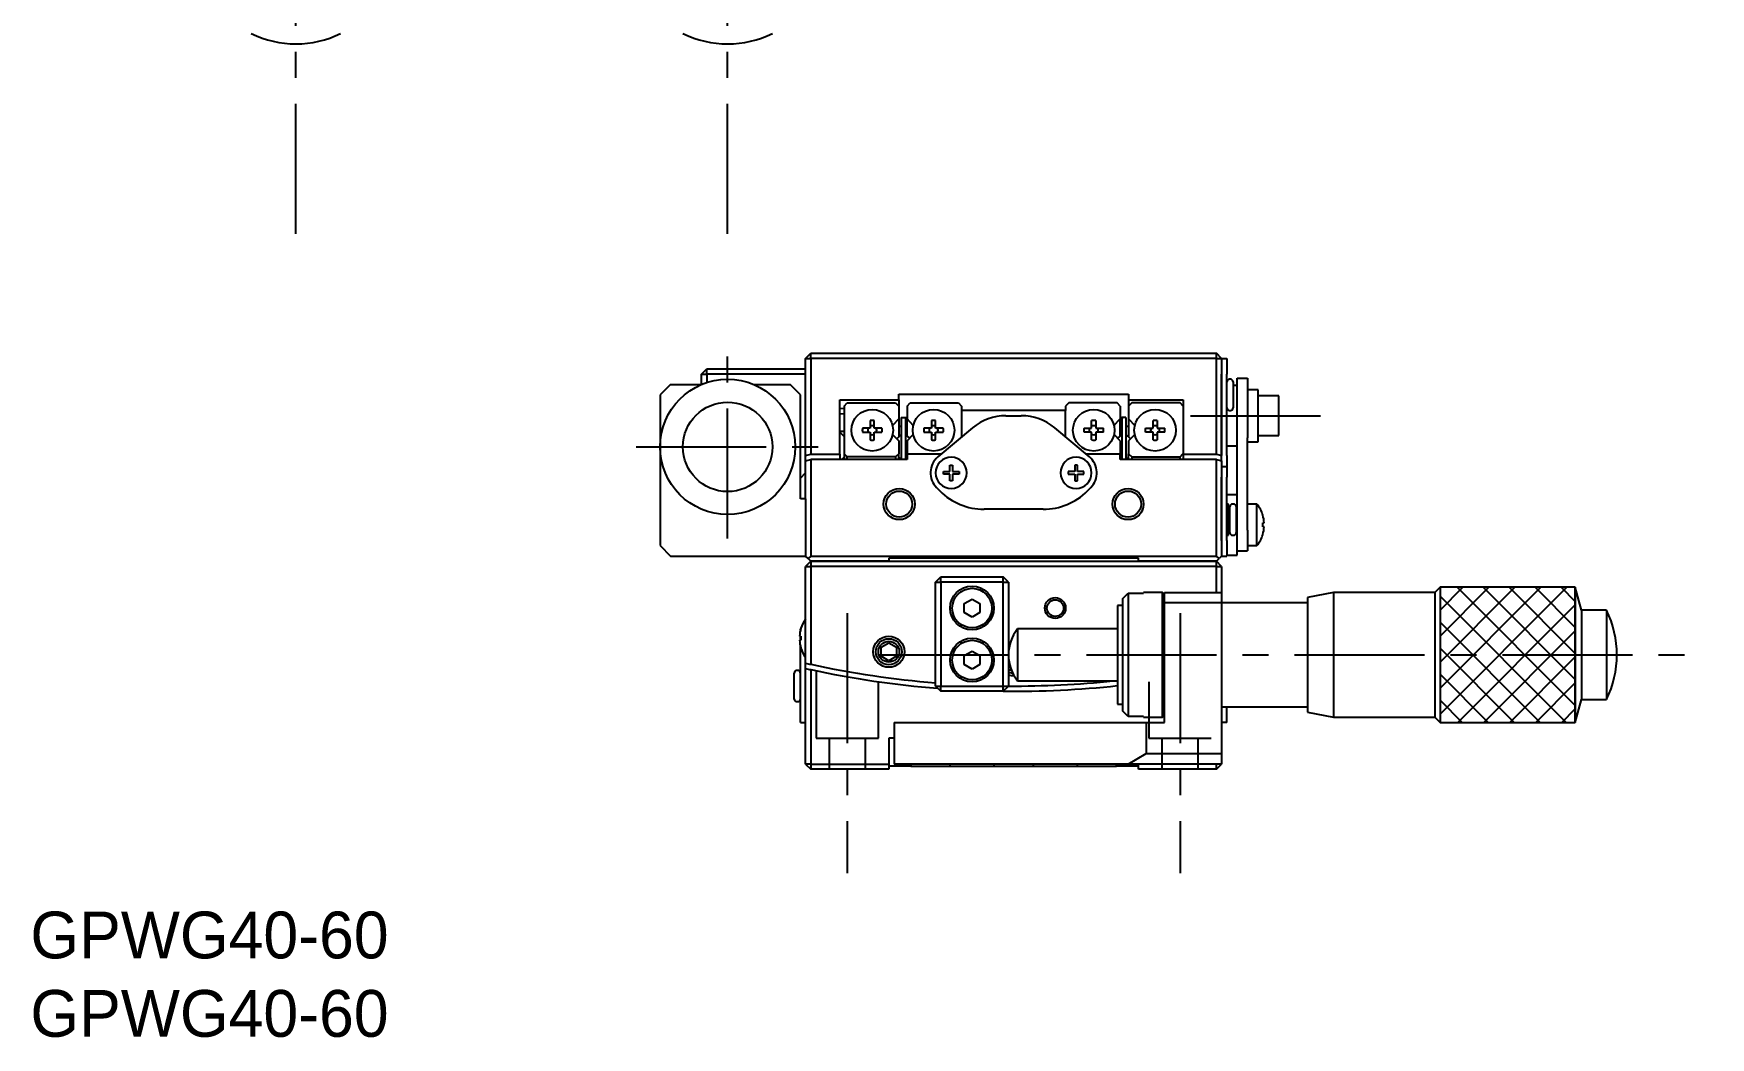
# Model space of a CAD drawing. Extents: x 56 to 398, y -1 to 244.
# Drawn here: x 61.4 to 222.7, y -1.3 to 95.3 of the extents above; entities that cross this region are included whole.
import ezdxf

# ---------------------------------------------------------------- set-up
doc = ezdxf.new("R2010")
doc.units = 0
doc.header["$LTSCALE"] = 10
doc.linetypes.add('CENTER', pattern=[2, 1.25, -0.25, 0.25, -0.25])
doc.linetypes.add('DASHED', pattern=[3.5, 2, -1.5])
doc.layers.get('0').update_dxf_attribs({"linetype": 'CONTINUOUS'})
doc.layers.add('CENTER', color=1, linetype='CENTER')
doc.styles.get("Standard").update_dxf_attribs({"font": 'FGP教科書体NT-M'})

msp = doc.modelspace()

# ---------------------------------------------------------------- linework, layer by layer
at = {"color": 7, "linetype": 'CONTINUOUS'}
for p, q in [((135.666306, 64.018323), (136.166306, 64.518323)), ((136.166306, 64.018323), (136.166306, 64.518323)), ((136.166306, 64.518323), (175.166306, 64.518323)), ((175.166306, 64.018323), (175.166306, 64.518323)), ((175.666306, 64.018323), (175.166306, 64.518323)), ((125.666306, 62.518323), (126.166306, 63.018323)), ((126.166306, 62.518323), (126.166306, 63.018323)), ((126.166306, 63.018323), (135.666306, 63.018323)), ((135.666306, 64.018323), (136.166306, 64.018323)), ((135.666306, 54.689962), (135.666306, 64.018323)), ((175.166306, 64.018323), (136.166306, 64.018323)), ((136.166306, 64.018323), (136.166306, 54.831523)), ((175.166306, 64.018323), (175.666306, 64.018323)), ((175.166306, 54.831523), (175.166306, 64.018323)), ((175.666306, 64.018323), (176.166306, 64.018323)), ((175.666306, 64.018323), (175.666306, 62.518323)), ((176.166306, 64.018323), (176.166306, 62.518323)), ((122.666306, 61.518323), (121.666306, 60.518323)), ((122.666306, 61.518323), (125.666309, 61.518323)), ((125.666306, 62.518323), (126.166306, 62.518323)), ((125.666306, 61.518323), (125.666306, 62.518323)), ((135.666306, 62.518323), (126.166306, 62.518323)), ((126.166306, 62.518323), (126.166306, 61.70298)), ((130.666304, 61.518323), (134.166306, 61.518323)), ((135.166306, 60.518323), (134.166306, 61.518323)), ((175.666306, 54.689962), (175.666306, 62.518323)), ((175.666306, 62.518323), (175.666306, 54.689962)), ((176.166306, 54.676984), (176.166306, 62.518323)), ((176.516306, 62.018323), (176.416306, 62.018323)), ((176.766306, 61.768323), (176.766306, 59.268323)), ((177.166306, 61.418323), (176.766306, 61.418323)), ((177.166306, 62.118323), (178.166306, 62.118323)), ((177.166306, 61.118323), (177.166306, 62.118323)), ((178.166306, 62.118323), (178.166306, 61.118323)), ((121.666306, 60.518323), (121.666306, 55.518323)), ((135.166306, 50.518323), (135.166306, 60.518323)), ((138.966306, 60.049338), (144.616306, 60.049338)), ((138.966306, 54.831523), (138.966306, 60.049338)), ((139.366306, 59.434991), (139.666306, 59.747573)), ((139.666306, 59.747573), (144.316306, 59.747573)), ((144.316306, 59.747573), (144.616306, 59.434991)), ((144.616306, 60.573033), (166.716306, 60.573033)), ((144.616306, 60.049338), (144.616306, 60.573033)), ((144.616306, 60.049338), (144.616306, 59.434991)), ((145.416306, 59.434991), (145.716306, 59.747573)), ((145.716306, 59.747573), (150.366306, 59.747573)), ((150.366306, 59.747573), (150.666306, 59.434991)), ((160.966306, 59.747573), (160.666306, 59.434991)), ((165.616306, 59.747573), (160.966306, 59.747573)), ((165.916306, 59.434991), (165.616306, 59.747573)), ((166.716306, 60.573033), (166.716306, 60.049338)), ((166.716306, 60.049338), (171.966306, 60.049338)), ((166.716306, 60.049338), (166.716306, 59.434991)), ((167.016306, 59.747573), (166.716306, 59.434991)), ((171.666306, 59.747573), (167.016306, 59.747573)), ((171.966306, 59.434991), (171.666306, 59.747573)), ((171.966306, 60.049338), (171.966306, 54.831523)), ((177.166306, 57.388323), (177.166306, 61.118323)), ((178.166306, 61.118323), (178.166306, 57.388323)), ((179.166306, 61.018323), (178.166306, 61.018323)), ((179.166306, 58.518323), (179.166306, 61.018323)), ((181.166306, 60.418323), (179.166306, 60.418323)), ((181.166306, 58.518323), (181.166306, 60.418323)), ((138.966306, 59.20341), (139.366241, 59.250052)), ((139.366273, 58.657802), (138.966306, 58.697982)), ((139.366306, 59.434991), (139.366306, 54.863172)), ((141.866306, 58.047031), (141.866306, 57.318323)), ((142.266306, 57.318323), (142.266306, 58.047031)), ((144.616306, 58.200612), (144.013171, 57.573435)), ((144.616306, 59.434991), (144.616306, 58.200612)), ((144.616306, 58.200612), (144.616306, 56.465624)), ((144.866306, 58.352528), (145.266306, 58.352528)), ((144.866306, 58.352528), (144.866306, 54.311485)), ((145.075935, 58.352538), (145.416293, 58.387967)), ((145.416251, 58.158539), (145.266216, 58.167924)), ((145.266306, 58.352528), (145.266306, 54.311485)), ((145.416306, 59.434991), (145.416306, 58.200612)), ((146.019441, 57.573435), (145.416306, 58.200612)), ((145.416306, 56.582876), (145.416306, 58.200612)), ((147.766306, 58.047031), (147.766306, 57.318323)), ((148.166306, 57.318323), (148.166306, 58.047031)), ((150.666306, 59.434991), (150.666306, 59.018323)), ((160.666306, 59.018323), (150.666306, 59.018323)), ((150.666306, 59.018323), (150.666306, 56.468237)), ((154.929355, 58.518323), (156.403258, 58.518323)), ((160.666306, 59.434991), (160.666306, 59.018323)), ((160.666306, 56.468237), (160.666306, 59.018323)), ((163.166306, 57.318323), (163.166306, 58.047031)), ((163.566306, 58.047031), (163.566306, 57.318323)), ((165.313171, 57.573435), (165.916306, 58.200612)), ((165.916306, 59.434991), (165.916306, 58.200612)), ((165.916306, 56.582832), (165.916306, 58.200612)), ((165.916328, 58.387967), (166.256632, 58.352546)), ((166.066394, 58.167923), (165.916366, 58.158539)), ((166.466306, 58.352528), (166.066306, 58.352528)), ((166.066306, 58.352528), (166.066306, 54.311485)), ((166.466306, 58.352528), (166.466306, 54.311485)), ((166.716306, 59.434991), (166.716306, 58.200612)), ((166.716306, 58.200612), (167.319441, 57.573435)), ((166.716306, 58.200612), (166.716306, 56.465624)), ((169.066306, 57.318323), (169.066306, 58.047031)), ((169.466306, 58.047031), (169.466306, 57.318323)), ((176.416306, 59.018323), (176.516306, 59.018323)), ((179.166306, 56.018323), (179.166306, 58.518323)), ((181.166306, 56.618323), (181.166306, 58.518323)), ((138.966306, 57.018323), (139.366306, 57.018323)), ((139.116306, 56.768323), (138.966306, 56.918323)), ((139.366306, 56.518323), (139.116306, 56.768323)), ((141.866306, 57.318323), (141.137598, 57.318323)), ((141.137598, 56.918323), (141.866306, 56.918323)), ((141.866306, 56.918323), (141.866306, 56.189614)), ((142.995015, 57.318323), (142.266306, 57.318323)), ((142.266306, 56.189614), (142.266306, 56.918323)), ((142.266306, 56.918323), (142.995015, 56.918323)), ((144.023673, 56.708302), (144.616306, 56.093046)), ((144.866306, 56.711808), (144.432121, 56.28425)), ((144.616306, 57.518323), (144.866306, 57.518323)), ((145.68003, 56.366879), (145.266206, 56.717565)), ((145.266306, 57.518323), (145.416306, 57.518323)), ((145.416306, 56.093046), (146.00894, 56.708302)), ((147.766306, 57.318323), (147.037598, 57.318323)), ((147.037598, 56.918323), (147.766306, 56.918323)), ((147.766306, 56.918323), (147.766306, 56.189614)), ((148.895015, 57.318323), (148.166306, 57.318323)), ((148.166306, 56.189614), (148.166306, 56.918323)), ((148.166306, 56.918323), (148.895015, 56.918323)), ((151.715417, 57.348545), (148.380731, 54.550411)), ((162.951882, 54.550411), (159.617196, 57.348545)), ((162.437598, 57.318323), (163.166306, 57.318323)), ((163.166306, 56.918323), (162.437598, 56.918323)), ((163.166306, 56.189614), (163.166306, 56.918323)), ((163.566306, 57.318323), (164.295015, 57.318323)), ((163.566306, 56.918323), (163.566306, 56.189614)), ((164.295015, 56.918323), (163.566306, 56.918323)), ((165.916306, 56.093046), (165.323673, 56.708302)), ((166.066314, 56.717502), (165.652592, 56.366888)), ((165.916306, 57.518323), (166.066306, 57.518323)), ((166.466306, 57.518323), (166.716306, 57.518323)), ((166.900491, 56.28425), (166.466306, 56.711808)), ((167.30894, 56.708302), (166.716306, 56.093046)), ((168.337598, 57.318323), (169.066306, 57.318323)), ((169.066306, 56.918323), (168.337598, 56.918323)), ((169.066306, 56.189614), (169.066306, 56.918323)), ((169.466306, 57.318323), (170.195015, 57.318323)), ((169.466306, 56.918323), (169.466306, 56.189614)), ((170.195015, 56.918323), (169.466306, 56.918323)), ((177.166306, 56.388323), (177.166306, 57.388323)), ((178.166306, 57.388323), (178.166306, 56.388323)), ((179.166306, 56.618323), (181.166306, 56.618323)), ((121.666306, 55.518323), (121.666306, 46.018323)), ((136.166306, 54.831523), (138.966306, 54.831523)), ((138.966306, 54.831523), (138.966306, 54.311485)), ((139.666306, 54.552259), (139.366306, 54.863172)), ((139.366306, 54.863172), (139.366306, 54.311485)), ((144.616306, 54.863172), (144.316306, 54.552259)), ((144.616306, 56.093046), (144.616306, 54.863172)), ((144.616306, 54.311485), (144.616306, 54.863172)), ((145.416306, 56.093046), (145.416306, 54.863172)), ((145.416306, 54.863172), (145.416306, 54.831523)), ((145.446842, 54.831521), (145.416306, 54.863172)), ((145.416306, 54.831523), (145.416306, 54.311485)), ((148.715747, 54.831523), (145.416306, 54.831523)), ((165.916306, 54.831523), (162.616866, 54.831523)), ((165.885771, 54.831521), (165.916306, 54.863172)), ((165.916306, 56.093046), (165.916306, 54.863172)), ((165.916306, 54.863172), (165.916306, 54.831523)), ((165.916306, 54.311485), (165.916306, 54.831523)), ((166.716306, 56.093046), (166.716306, 54.863172)), ((166.716306, 54.863172), (167.016306, 54.552259)), ((166.716306, 54.311485), (166.716306, 54.863172)), ((171.666306, 54.552259), (171.940399, 54.836318)), ((171.940399, 54.836318), (171.966306, 54.863172)), ((171.966306, 54.831523), (175.166306, 54.831523)), ((171.966306, 54.831523), (171.966306, 54.311485)), ((176.166306, 55.618323), (177.166306, 55.618323)), ((177.166306, 49.488016), (177.166306, 56.388323)), ((178.166306, 47.518323), (178.166306, 56.388323)), ((178.166306, 56.018323), (179.166306, 56.018323)), ((135.666306, 54.17097), (135.666306, 54.689962)), ((135.666306, 50.518323), (135.666306, 54.17097)), ((136.166306, 54.311485), (136.166306, 45.018323)), ((145.416306, 54.311485), (136.166306, 54.311485)), ((139.159469, 54.311485), (139.366306, 54.518323)), ((144.316306, 54.552259), (139.666306, 54.552259)), ((139.666306, 54.311485), (139.666306, 54.552259)), ((144.316306, 54.552259), (144.316306, 54.311485)), ((144.616351, 54.496739), (144.845447, 54.311316)), ((145.279209, 54.311485), (145.416306, 54.44649)), ((149.541306, 53.768323), (149.791306, 53.768323)), ((149.541306, 53.143323), (149.541306, 53.768323)), ((149.791306, 53.768323), (149.791306, 53.143323)), ((161.791306, 53.768323), (161.541306, 53.768323)), ((161.541306, 53.768323), (161.541306, 53.143323)), ((161.791306, 53.143323), (161.791306, 53.768323)), ((165.916306, 54.44649), (166.053404, 54.311485)), ((175.166306, 54.311485), (165.916306, 54.311485)), ((166.487281, 54.311398), (166.7163, 54.496774)), ((167.016306, 54.552259), (171.666306, 54.552259)), ((167.016306, 54.552259), (167.016306, 54.311485)), ((171.666306, 54.311485), (171.666306, 54.552259)), ((175.166306, 45.018323), (175.166306, 54.311485)), ((175.666306, 54.676984), (175.666306, 54.689962)), ((175.666306, 54.17097), (175.666306, 54.676984)), ((175.666306, 54.17097), (175.666306, 52.609961)), ((176.166306, 53.609961), (175.666306, 53.609961)), ((176.166306, 54.676984), (176.166306, 53.710322)), ((176.166306, 53.710322), (176.166306, 53.609961)), ((176.166306, 53.609961), (176.166306, 52.609961)), ((135.166306, 52.518323), (135.666306, 53.018323)), ((148.252093, 51.604109), (148.58052, 51.275682)), ((148.916306, 53.143323), (149.541306, 53.143323)), ((148.916306, 52.893323), (148.916306, 53.143323)), ((149.541306, 52.893323), (148.916306, 52.893323)), ((149.541306, 52.268323), (149.541306, 52.893323)), ((149.791306, 52.268323), (149.541306, 52.268323)), ((149.791306, 53.143323), (150.416306, 53.143323)), ((150.416306, 52.893323), (149.791306, 52.893323)), ((149.791306, 52.893323), (149.791306, 52.268323)), ((150.416306, 53.143323), (150.416306, 52.893323)), ((161.541306, 53.143323), (160.916306, 53.143323)), ((160.916306, 53.143323), (160.916306, 52.893323)), ((160.916306, 52.893323), (161.541306, 52.893323)), ((161.541306, 52.893323), (161.541306, 52.268323)), ((161.541306, 52.268323), (161.791306, 52.268323)), ((162.416306, 53.143323), (161.791306, 53.143323)), ((161.791306, 52.268323), (161.791306, 52.893323)), ((161.791306, 52.893323), (162.416306, 52.893323)), ((162.416306, 52.893323), (162.416306, 53.143323)), ((162.752093, 51.275682), (163.08052, 51.604109)), ((175.666306, 46.518323), (175.666306, 52.609961)), ((175.666306, 52.609961), (175.666306, 46.518323)), ((176.166306, 46.518323), (176.166306, 52.609961)), ((135.666306, 50.518323), (135.166306, 50.518323)), ((135.666306, 50.518323), (135.666306, 45.018323)), ((177.166306, 50.918323), (176.166306, 50.918323)), ((176.316306, 50.018323), (176.166306, 50.018323)), ((176.316306, 48.518323), (176.316306, 50.018323)), ((176.816306, 50.018323), (176.716306, 50.018323)), ((179.064306, 50.018323), (178.166306, 50.018323)), ((179.064306, 46.018323), (179.064306, 50.018323)), ((158.509452, 49.518323), (152.823161, 49.518323)), ((176.466306, 49.518323), (176.316306, 49.518323)), ((176.316306, 47.018323), (176.316306, 48.518323)), ((176.466306, 47.268323), (176.466306, 49.768323)), ((177.066306, 49.768323), (177.066306, 47.268323)), ((177.166306, 48.018323), (177.166306, 49.488016)), ((179.622039, 48.947031), (179.622039, 48.968323)), ((176.166306, 47.018323), (176.316306, 47.018323)), ((176.316306, 47.518323), (176.466306, 47.518323)), ((176.716306, 47.018323), (176.816306, 47.018323)), ((177.166306, 45.118323), (177.166306, 48.018323)), ((178.166306, 47.518323), (178.166306, 45.518323)), ((179.622039, 48.218323), (179.753782, 48.218323)), ((179.622039, 47.818323), (179.622039, 48.218323)), ((179.753782, 47.818323), (179.622039, 47.818323)), ((179.622039, 47.068323), (179.622039, 47.089614)), ((121.666306, 46.018323), (122.666306, 45.018323)), ((175.666306, 46.518323), (175.666306, 45.018323)), ((176.166306, 46.518323), (176.166306, 45.018323)), ((177.166306, 45.518323), (178.166306, 45.518323)), ((178.166306, 46.018323), (179.064306, 46.018323)), ((122.666306, 45.018323), (135.666306, 45.018323)), ((135.916306, 44.768323), (135.666306, 45.018323)), ((136.166306, 44.518323), (135.666306, 44.018323)), ((135.666306, 44.018323), (136.166306, 44.018323)), ((135.666306, 34.718545), (135.666306, 44.018323)), ((136.166306, 45.018323), (135.916306, 44.768323)), ((136.166306, 44.518323), (135.916306, 44.768323)), ((136.166306, 45.018323), (175.166306, 45.018323)), ((143.666306, 44.518323), (136.166306, 44.518323)), ((136.166306, 44.518323), (136.166306, 44.018323)), ((136.166306, 44.518323), (175.166306, 44.518323)), ((136.166306, 44.018323), (136.166306, 34.608646)), ((175.166306, 44.018323), (136.166306, 44.018323)), ((167.666306, 44.818323), (143.666306, 44.818323)), ((143.666306, 44.818323), (143.666306, 44.518323)), ((167.666306, 44.518323), (167.666306, 44.818323)), ((175.166306, 44.518323), (167.666306, 44.518323)), ((175.416306, 44.768323), (175.166306, 45.018323)), ((175.166306, 44.518323), (175.416306, 44.768323)), ((175.166306, 44.018323), (175.166306, 44.518323)), ((175.666306, 44.018323), (175.166306, 44.518323)), ((175.166306, 44.018323), (175.666306, 44.018323)), ((175.166306, 41.518323), (175.166306, 44.018323)), ((175.666306, 45.018323), (175.416306, 44.768323)), ((175.666306, 45.018323), (176.166306, 45.018323)), ((175.666306, 44.018323), (175.666306, 41.518323)), ((176.166306, 45.118323), (177.166306, 45.118323)), ((148.166306, 42.518323), (148.666306, 43.018323)), ((148.166306, 32.518323), (148.166306, 42.518323)), ((148.166306, 42.518323), (148.666306, 42.518323)), ((148.666306, 42.518323), (148.666306, 43.018323)), ((148.666306, 43.018323), (154.666306, 43.018323)), ((154.666306, 42.518323), (148.666306, 42.518323)), ((148.666306, 42.518323), (148.666306, 32.518323)), ((154.666306, 42.518323), (154.666306, 43.018323)), ((155.166306, 42.518323), (154.666306, 43.018323)), ((154.666306, 42.518323), (155.166306, 42.518323)), ((154.666306, 32.518323), (154.666306, 42.518323)), ((155.166306, 42.518323), (155.166306, 32.518323)), ((196.666312, 42.018322), (196.16631, 41.518319)), ((196.666312, 42.018322), (196.666312, 29.018324)), ((209.666313, 42.018322), (196.666312, 42.018322)), ((209.666313, 42.018322), (196.666312, 42.018322)), ((196.666312, 42.018322), (196.666312, 29.018324)), ((209.666313, 42.018322), (209.666313, 29.018324)), ((210.255801, 39.818323), (209.666313, 42.018322)), ((209.666313, 29.018324), (209.666313, 42.018322)), ((150.916306, 40.451335), (151.666306, 40.884348)), ((150.916306, 39.58531), (150.916306, 40.451335)), ((151.666306, 40.884348), (152.416306, 40.451335)), ((152.416306, 40.451335), (152.416306, 39.58531)), ((166.166306, 40.926649), (166.666306, 41.434402)), ((166.166306, 30.109996), (166.166306, 40.926649)), ((166.666306, 41.434402), (166.666306, 29.602243)), ((166.666306, 41.434402), (168.166306, 41.434402)), ((168.166306, 41.434402), (168.166306, 41.518323)), ((169.966306, 41.518323), (168.166306, 41.518323)), ((169.966306, 29.518323), (169.966306, 41.518323)), ((170.166306, 41.318323), (169.966306, 41.518323)), ((170.166306, 41.518323), (175.666306, 41.518323)), ((170.166306, 40.518323), (170.166306, 41.518323)), ((170.166306, 29.018323), (170.166306, 40.518323)), ((175.666306, 40.518323), (170.166306, 40.518323)), ((175.666306, 41.518323), (175.666306, 40.518323)), ((175.666306, 40.518323), (175.666306, 26.018323)), ((183.916306, 40.518323), (175.666306, 40.518323)), ((186.416305, 41.518319), (183.916306, 41.01832)), ((183.916306, 41.01832), (183.916306, 30.018326)), ((186.416305, 41.518319), (186.416305, 29.518327)), ((196.16631, 41.518319), (186.416305, 41.518319)), ((196.16631, 41.518319), (196.16631, 29.518327)), ((151.666306, 39.152297), (150.916306, 39.58531)), ((152.416306, 39.58531), (151.666306, 39.152297)), ((165.666306, 40.268323), (165.666306, 30.768323)), ((166.166306, 40.268323), (165.666306, 40.268323)), ((210.255801, 39.818323), (210.255801, 31.218323)), ((212.666312, 39.818323), (210.255801, 39.818323)), ((212.666312, 39.818323), (212.666312, 31.218323)), ((135.078831, 37.318323), (135.210574, 37.318323)), ((135.166306, 37.886437), (135.166306, 38.018323)), ((135.166306, 38.018323), (135.201996, 38.018323)), ((135.166306, 36.918323), (135.166306, 37.318323)), ((135.210574, 38.068323), (135.210574, 38.047031)), ((135.210574, 37.318323), (135.210574, 36.918323)), ((156.043815, 38.018319), (156.043815, 33.018327)), ((165.666306, 38.018319), (156.043815, 38.018319)), ((135.210574, 36.918323), (135.078831, 36.918323)), ((135.166306, 34.050411), (135.166306, 36.350208)), ((135.210574, 36.189614), (135.210574, 36.168323)), ((142.916306, 36.251335), (143.666306, 36.684348)), ((142.916306, 35.38531), (142.916306, 36.251335)), ((143.666306, 36.684348), (144.416306, 36.251335)), ((144.416306, 36.251335), (144.416306, 35.38531)), ((150.916306, 35.451335), (151.666306, 35.884348)), ((151.666306, 35.884348), (152.416306, 35.451335)), ((155.166306, 35.595673), (155.167071, 35.596114)), ((134.916306, 34.018323), (134.816306, 34.018323)), ((135.166306, 31.104109), (135.166306, 34.050411)), ((135.666306, 34.206363), (135.666306, 34.718545)), ((135.666306, 25.018323), (135.666306, 34.206363)), ((136.166306, 34.097086), (136.166306, 25.018323)), ((143.666306, 34.952297), (142.916306, 35.38531)), ((144.416306, 35.38531), (143.666306, 34.952297)), ((150.916306, 34.58531), (150.916306, 35.451335)), ((151.666306, 34.152297), (150.916306, 34.58531)), ((152.416306, 34.58531), (151.666306, 34.152297)), ((152.416306, 35.451335), (152.416306, 34.58531)), ((155.344374, 34.338165), (155.166306, 34.440972)), ((134.566306, 31.268323), (134.566306, 33.768323)), ((148.166306, 32.518323), (148.666306, 32.518323)), ((148.166306, 32.518323), (148.666306, 32.018323)), ((148.666306, 32.018323), (148.666306, 32.518323)), ((148.666306, 32.518323), (154.666306, 32.518323)), ((154.666306, 32.018323), (154.666306, 32.518323)), ((154.666306, 32.518323), (155.166306, 32.518323)), ((154.666306, 32.018323), (155.166306, 32.518323)), ((156.043815, 33.018327), (165.666306, 33.018327)), ((134.816306, 31.018323), (134.916306, 31.018323)), ((135.166306, 30.775682), (135.166306, 31.104109)), ((135.166306, 29.018323), (135.166306, 30.775682)), ((154.666306, 32.018323), (148.666306, 32.018323)), ((165.666306, 30.768323), (166.166306, 30.768323)), ((209.666313, 29.018324), (210.255801, 31.218323)), ((210.255801, 31.218323), (212.666312, 31.218323)), ((166.666306, 29.602243), (166.166306, 30.109996)), ((168.166306, 29.602243), (166.666306, 29.602243)), ((168.166306, 29.518323), (168.166306, 29.602243)), ((168.166306, 29.518323), (169.966306, 29.518323)), ((169.966306, 29.518323), (170.166306, 29.718323)), ((175.666306, 30.518323), (183.916306, 30.518323)), ((176.166306, 29.018323), (176.166306, 30.518323)), ((183.916306, 30.018326), (186.416305, 29.518327)), ((186.416305, 29.518327), (196.16631, 29.518327)), ((196.16631, 29.518327), (196.666312, 29.018324)), ((135.166306, 29.018323), (135.666306, 29.018323)), ((143.666306, 27.518323), (143.666306, 25.018323)), ((144.166306, 27.518323), (143.666306, 27.518323)), ((144.166306, 29.018323), (144.166306, 27.518323)), ((144.166306, 29.018323), (168.415018, 29.018323)), ((144.166306, 27.518323), (144.166306, 25.018323)), ((168.415018, 29.018323), (168.415018, 26.018323)), ((168.415018, 29.018323), (170.166306, 29.018323)), ((176.166306, 29.018323), (175.666306, 29.018323)), ((196.666312, 29.018324), (209.666313, 29.018324)), ((196.666312, 29.018324), (209.666313, 29.018324)), ((166.682967, 25.018323), (168.415018, 26.018323)), ((168.415018, 26.018323), (175.666306, 26.018323)), ((175.666306, 26.018323), (175.666306, 25.018323)), ((136.166306, 25.018323), (135.666306, 25.018323)), ((135.666306, 25.018323), (136.166306, 24.518323)), ((136.166306, 25.018323), (143.666306, 25.018323)), ((136.166306, 25.018323), (136.166306, 24.518323)), ((143.666306, 24.518323), (136.166306, 24.518323)), ((143.666306, 25.018323), (143.666306, 24.518323)), ((145.766306, 24.818323), (143.666306, 24.818323)), ((166.682967, 25.018323), (144.166306, 25.018323)), ((145.766306, 25.018323), (145.766306, 24.818323)), ((145.766306, 24.818323), (149.566306, 24.818323)), ((149.566306, 24.818323), (149.566306, 25.018323)), ((149.566306, 24.818323), (153.766306, 24.818323)), ((153.766306, 25.018323), (153.766306, 24.818323)), ((153.766306, 24.818323), (157.566306, 24.818323)), ((157.566306, 24.818323), (157.566306, 25.018323)), ((157.566306, 24.818323), (161.766306, 24.818323)), ((161.766306, 25.018323), (161.766306, 24.818323)), ((161.766306, 24.818323), (165.566306, 24.818323)), ((165.566306, 24.818323), (165.566306, 25.018323)), ((167.666306, 24.818323), (165.566306, 24.818323)), ((175.666306, 25.018323), (166.682967, 25.018323)), ((167.666306, 24.518323), (167.666306, 25.018323)), ((175.166306, 24.518323), (167.666306, 24.518323)), ((175.166306, 24.518323), (175.166306, 25.018323)), ((175.166306, 24.518323), (175.666306, 25.018323))]:
    msp.add_line(p, q, dxfattribs=at)
at = {"color": 3, "linetype": 'CONTINUOUS'}
for p, q in [((196.666312, 39.8143), (198.870334, 42.018322)), ((196.666312, 37.3143), (201.370334, 42.018322)), ((196.666312, 34.8143), (203.870334, 42.018322)), ((196.666312, 32.3143), (206.370334, 42.018322)), ((196.666312, 29.8143), (208.870334, 42.018322)), ((198.297046, 42.018322), (209.666313, 30.649054)), ((200.797046, 42.018322), (209.666313, 33.149054)), ((203.297046, 42.018322), (209.666313, 35.649054)), ((205.797046, 42.018322), (209.666313, 38.149054)), ((208.297046, 42.018322), (209.666313, 40.649054)), ((196.666312, 41.149055), (208.797044, 29.018324)), ((198.370336, 29.018324), (209.666313, 40.314301)), ((196.666312, 38.649055), (206.297044, 29.018324)), ((200.870336, 29.018324), (209.666313, 37.814301)), ((196.666312, 36.149055), (203.797044, 29.018324)), ((203.370336, 29.018324), (209.666313, 35.314301)), ((156.666301, 32.477561), (156.666301, 32.523757)), ((164.666301, 32.457201), (164.666301, 32.457368)), ((196.666312, 33.649055), (201.297044, 29.018324)), ((205.870336, 29.018324), (209.666313, 32.814301)), ((196.666312, 31.149055), (198.797044, 29.018324)), ((208.370336, 29.018324), (209.666313, 30.314301))]:
    msp.add_line(p, q, dxfattribs=at)
at = {"color": 3, "linetype": 'DASHED'}
for p, q in [((136.666306, 33.990656), (136.666306, 27.518323)), ((142.666306, 27.518323), (142.666306, 32.936488)), ((168.666306, 32.936415), (168.666306, 27.518323)), ((136.666306, 27.518323), (139.666306, 27.518323)), ((137.916306, 27.518323), (137.916306, 24.518323)), ((139.666306, 27.518323), (142.666306, 27.518323)), ((141.416306, 24.518323), (141.416306, 27.518323)), ((168.666306, 27.518323), (171.666306, 27.518323)), ((169.916306, 27.518323), (169.916306, 24.518323)), ((171.666306, 27.518323), (174.666306, 27.518323)), ((173.416306, 24.518323), (173.416306, 27.518323))]:
    msp.add_line(p, q, dxfattribs=at)
at = {"color": 7, "linetype": 'CONTINUOUS'}
for centre, radius in [((128.166306, 55.518323), 6.499999), ((128.166306, 55.518323), 4.3), ((142.066306, 57.118323), 2), ((147.966306, 57.118323), 2), ((163.366306, 57.118323), 2), ((169.266306, 57.118323), 2), ((144.666306, 50.018323), 1.25), ((166.666306, 50.018323), 1.25), ((151.666306, 40.018323), 2.1), ((151.666306, 40.018323), 1.9), ((159.666306, 40.018323), 0.8), ((151.666306, 35.018323), 2.1), ((143.666306, 35.818323), 1.25), ((143.666306, 35.818323), 1), ((151.666306, 35.018323), 1.9)]:
    msp.add_circle(centre, radius, dxfattribs=at)
at = {"color": 3, "linetype": 'CONTINUOUS'}
for centre, radius in [((144.666306, 50.018323), 1.5), ((166.666306, 50.018323), 1.5), ((159.666306, 40.018323), 1), ((143.666306, 35.818323), 1.5)]:
    msp.add_circle(centre, radius, dxfattribs=at)
at = {"color": 7, "linetype": 'CONTINUOUS'}
for centre, radius, start, end in [((86.657833, 104.013463), 9.745001, 243.816209, 296.183791), ((128.166304, 104.013463), 9.745001, 243.816215, 296.183798), ((176.416306, 61.768323), 0.25, 90, 180), ((176.516306, 61.768323), 0.25, 0, 90), ((142.066306, 57.118323), 0.95, 77.846803, 102.153197), ((147.966306, 57.118323), 0.95, 77.846803, 102.153197), ((154.929355, 53.518323), 5, 90, 130), ((156.403258, 53.518323), 5, 50, 90), ((163.366306, 57.118323), 0.95, 77.846803, 102.153197), ((169.266306, 57.118323), 0.95, 77.846803, 102.153197), ((176.416306, 59.268323), 0.25, 180, 270), ((176.516306, 59.268323), 0.25, 270, 0), ((142.066306, 57.118323), 0.95, 167.846803, 192.153197), ((142.066306, 57.118323), 0.435085, 152.633517, 207.366483), ((142.066306, 57.118323), 0.435085, 62.633517, 117.366483), ((142.066306, 57.118323), 0.435085, 242.633517, 297.366483), ((142.066306, 57.118323), 0.435085, 332.633517, 27.366483), ((142.066306, 57.118323), 0.95, 347.846803, 12.153197), ((147.966306, 57.118323), 0.95, 167.846803, 192.153197), ((147.966306, 57.118323), 0.435085, 152.633517, 207.366483), ((147.966306, 57.118323), 0.435085, 62.633517, 117.366483), ((147.966306, 57.118323), 0.435085, 242.633517, 297.366483), ((147.966306, 57.118323), 0.435085, 332.633517, 27.366483), ((147.966306, 57.118323), 0.95, 347.846803, 12.153197), ((163.366306, 57.118323), 0.95, 167.846803, 192.153197), ((163.366306, 57.118323), 0.435085, 152.633517, 207.366483), ((163.366306, 57.118323), 0.435085, 62.633517, 117.366483), ((163.366306, 57.118323), 0.435085, 242.633517, 297.366483), ((163.366306, 57.118323), 0.435085, 332.633517, 27.366483), ((163.366306, 57.118323), 0.95, 347.846803, 12.153197), ((169.266306, 57.118323), 0.95, 167.846803, 192.153197), ((169.266306, 57.118323), 0.435085, 152.633517, 207.366483), ((169.266306, 57.118323), 0.435085, 62.633517, 117.366483), ((169.266306, 57.118323), 0.435085, 242.633517, 297.366483), ((169.266306, 57.118323), 0.435085, 332.633517, 27.366483), ((169.266306, 57.118323), 0.95, 347.846803, 12.153197), ((116.166306, 124.518323), 72.5, 285.602718, 286.013394), ((142.066306, 57.118323), 0.95, 257.846803, 282.153197), ((147.966306, 57.118323), 0.95, 257.846803, 282.153197), ((163.366306, 57.118323), 0.95, 257.846803, 282.153197), ((169.266306, 57.118323), 0.95, 257.846803, 282.153197), ((195.166306, 124.518323), 72.5, 253.986606, 254.397282), ((116.166306, 124.518323), 73, 285.493157, 285.900797), ((149.666306, 53.018323), 2, 130, 225), ((149.666306, 53.018323), 1.5, 90, 0), ((149.666306, 53.018323), 1.5, 0, 90), ((161.666306, 53.018323), 1.5, 90, 270), ((161.666306, 53.018323), 1.5, 270, 90), ((161.666306, 53.018323), 2, 315, 50), ((195.166306, 124.518323), 73, 254.099203, 254.506843), ((152.823161, 55.518323), 6, 225, 270), ((158.509452, 55.518323), 6, 270, 315), ((176.716306, 49.768323), 0.25, 90, 180), ((176.816306, 49.768323), 0.25, 0, 90), ((176.566306, 48.018323), 3.2, 17.270005, 38.682187), ((176.566306, 48.018323), 3.193744, 3.59035, 16.905258), ((176.716306, 47.268323), 0.25, 180, 270), ((176.816306, 47.268323), 0.25, 270, 0), ((176.566306, 48.018323), 3.2, 321.317813, 342.729995), ((176.566306, 48.018323), 3.193744, 343.094742, 356.40965), ((138.266306, 37.118323), 3.2, 144.340912, 162.729995), ((203.921312, 35.518323), 9.745001, 333.816209, 26.183791), ((138.266306, 37.118323), 3.193744, 163.094742, 176.40965), ((159.166311, 35.518323), 3.999997, 141.317811, 180), ((138.266306, 37.118323), 3.193744, 183.59035, 196.905258), ((138.266306, 37.118323), 3.2, 197.270005, 215.659088), ((155.666306, 35.018323), 1.25, 110.791912, 113.578178), ((155.666306, 35.018323), 1, 118.83436, 120), ((159.166311, 35.518323), 3.999997, 180, 218.682189), ((134.816306, 33.768323), 0.25, 90, 180), ((134.916306, 33.768323), 0.25, 0, 90), ((155.666306, 124.518323), 92, 257.444142, 257.762966), ((155.666306, 124.518323), 92.5, 257.51311, 257.830128), ((155.666306, 124.518323), 92, 257.762966, 265.323959), ((155.666306, 124.518323), 92.5, 257.830128, 265.467318), ((155.666306, 35.018323), 1, 240, 257.425823), ((155.666306, 35.018323), 1.25, 246.421822, 265.468271), ((155.666306, 124.518323), 92.5, 269.383887, 276.206268), ((155.666306, 124.518323), 92, 269.688608, 275.976231), ((134.816306, 31.268323), 0.25, 180, 270), ((134.916306, 31.268323), 0.25, 270, 0)]:
    msp.add_arc(centre, radius, start, end, dxfattribs=at)
at = {"color": 3, "linetype": 'CONTINUOUS'}
for start, end in [(104.897861, 109.471221), (250.528779, 270), (270, 271.362322)]:
    msp.add_arc((155.666306, 35.018323), 1.5, start, end, dxfattribs=at)
at = {"layer": 'CENTER', "color": 1, "linetype": 'CENTER'}
for p, q in [((86.657833, 76.018465), (86.657833, 156.018465)), ((128.166306, 76.018465), (128.166306, 156.018465)), ((128.166306, 46.718324), (128.166306, 64.318321)), ((172.66631, 58.518323), (187.66631, 58.518323)), ((119.366308, 55.518323), (136.966305, 55.518323)), ((139.666306, 39.518323), (139.666306, 14.518323)), ((171.666306, 39.518323), (171.666306, 14.518323)), ((142.66631, 35.518323), (222.66631, 35.518323))]:
    msp.add_line(p, q, dxfattribs=at)

# ---------------------------------------------------------------- texts
at = {"color": 7}
for p in [(61.125066, 6.326904), (61.125066, -1.213883)]:
    msp.add_text('GPWG40-60', height=4.5, dxfattribs=at).set_placement(p)

doc.saveas('drawing.dxf')
